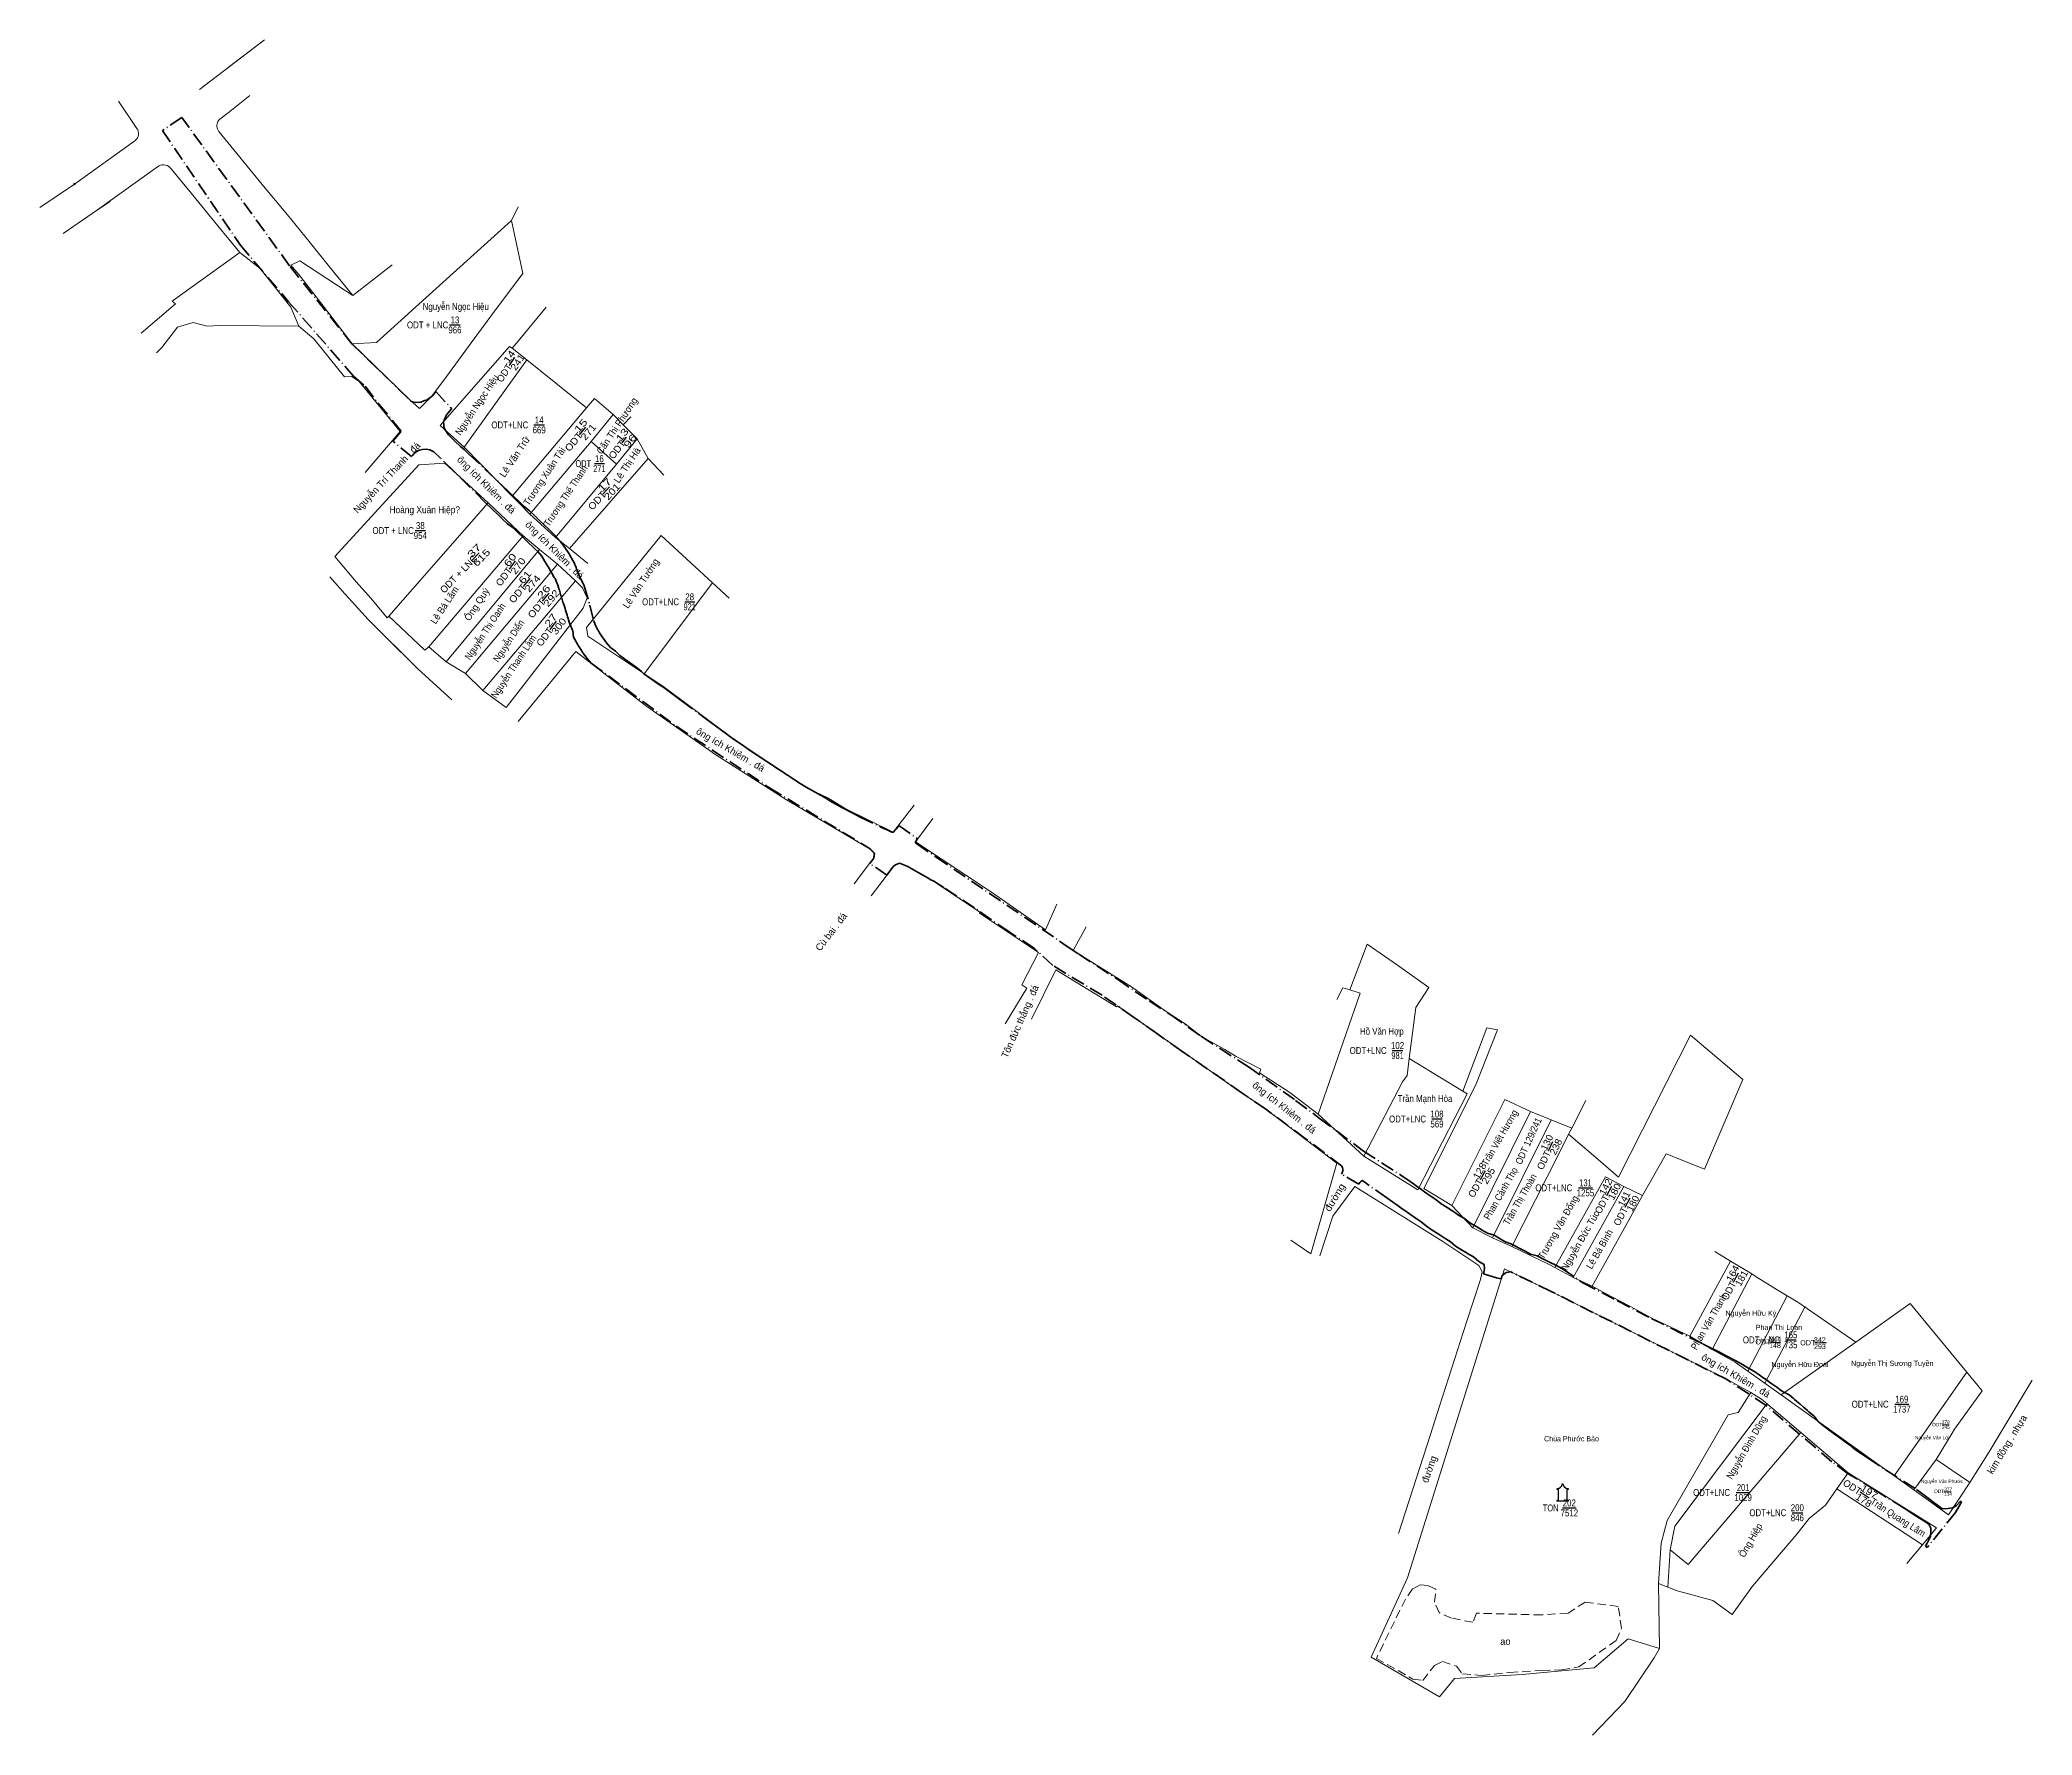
# Model space of a CAD drawing. Header units: metres. Extents: x 537362 to 537937, y 1837588 to 1838077.
import ezdxf
from ezdxf.enums import TextEntityAlignment as Align

# ---------------------------------------------------------------- set-up
doc = ezdxf.new("R2010")
doc.units = ezdxf.units.M
doc.header["$LTSCALE"] = 0.8
doc.header["$PDMODE"] = 32
doc.header["$PDSIZE"] = 0.4
doc.linetypes.add('DOT_DASHED', pattern=[7.7, 5, -1.2, 0.3, -1.2])
doc.linetypes.add('MEDIUM_DASHED', pattern=[4.5, 3, -1.5])
for name, color, linetype, lineweight in [('1', 7, 'Continuous', 13), ('10', 7, 'Continuous', 13), ('13', 7, 'Continuous', 25), ('14', 7, 'Continuous', 13), ('18', 7, 'Continuous', 25), ('23', 7, 'Continuous', 13), ('31', 7, 'Continuous', 13), ('33', 7, 'MEDIUM_DASHED', 13), ('50', 7, 'Continuous', 13), ('52', 7, 'DOT_DASHED', 35), ('54', 7, 'DOT_DASHED', 35)]:
    doc.layers.add(name, color=color, linetype=linetype, lineweight=lineweight)
for name, color, linetype in [('17', 7, 'Continuous'), ('28', 7, 'Continuous'), ('39', 7, 'Continuous')]:
    doc.layers.add(name, color=color, linetype=linetype)

msp = doc.modelspace()

# ---------------------------------------------------------------- linework, layer by layer
at = {"layer": '1'}
msp.add_line((537536.34, 1837894.24), (537556.1, 1837920.49), dxfattribs=at)
at = {"layer": '10'}
for p, q in [((537426.78, 1838077.18), (537416.3, 1838069.16)), ((537389.97, 1838051.6), (537384.64, 1838059.46)), ((537416.29, 1838056.16), (537422.58, 1838061.11)), ((537413.9, 1838054.31), (537416.29, 1838056.16)), ((537371.9, 1838035.57), (537389.35, 1838048.07)), ((537413.61, 1838050.72), (537426.97, 1838034.4)), ((537378.57, 1838028.08), (537395.92, 1838040.55)), ((537361.93, 1838028.82), (537371.9, 1838035.57)), ((537399.8, 1838039.97), (537405.67, 1838032.81)), ((537368.67, 1838021.3), (537378.57, 1838028.08)), ((537501.37, 1838009.76), (537498.1, 1838025.01)), ((537501.37, 1838009.76), (537498.1, 1838025.01)), ((537501.37, 1838009.76), (537494.08, 1838000)), ((537501.37, 1838009.76), (537500, 1838007.93)), ((537500, 1837990.22), (537508.12, 1838000)), ((537440.99, 1837990.91), (537436.68, 1837994.55)), ((537449.89, 1837979.95), (537440.99, 1837990.91)), ((537452.13, 1837989.48), (537468.67, 1837973.34)), ((537498.31, 1837988.17), (537497.53, 1837988.69)), ((537498.31, 1837988.17), (537500, 1837990.22)), ((537498.31, 1837988.17), (537500, 1837990.21)), ((537484.43, 1837959.6), (537502.52, 1837984.79)), ((537502.52, 1837984.79), (537498.31, 1837988.17)), ((537519.73, 1837971.01), (537502.52, 1837984.79)), ((537522.04, 1837973.72), (537519.73, 1837971.01)), ((537527.38, 1837969.02), (537522.04, 1837973.72)), ((537519.73, 1837971.01), (537498.23, 1837945.51)), ((537521.04, 1837961.29), (537527.38, 1837969.02)), ((537530.36, 1837966.05), (537527.38, 1837969.02)), ((537530.36, 1837966.05), (537532.54, 1837968.42)), ((537534.37, 1837961.99), (537530.36, 1837966.05)), ((537484.43, 1837959.6), (537498.23, 1837945.51)), ((537503.4, 1837940.25), (537521.04, 1837961.29)), ((537534.37, 1837961.99), (537528.35, 1837954.71)), ((537537.57, 1837956.32), (537534.37, 1837961.99)), ((537514.83, 1837930.39), (537537.57, 1837956.32)), ((537542.03, 1837951.54), (537537.57, 1837956.32)), ((537462.68, 1837910.87), (537491.37, 1837943.53)), ((537498.23, 1837945.51), (537500, 1837943.71)), ((537500, 1837943.71), (537503.4, 1837940.25)), ((537474.21, 1837902.05), (537501.42, 1837934.06)), ((537500, 1837935.4), (537501.42, 1837934.06)), ((537501.42, 1837934.06), (537506.16, 1837930.12)), ((537560.88, 1837916.08), (537541.3, 1837934.15)), ((537479.24, 1837897.68), (537506.16, 1837930.12)), ((537484.83, 1837894.35), (537511.32, 1837925.83)), ((537484.83, 1837894.35), (537511.32, 1837925.83)), ((537506.16, 1837930.12), (537511.32, 1837925.83)), ((537511.32, 1837925.83), (537516.58, 1837921.02)), ((537520.07, 1837926.02), (537514.83, 1837930.39)), ((537516.58, 1837921.02), (537489.85, 1837889.4)), ((537479.24, 1837897.68), (537474.21, 1837902.05)), ((537479.24, 1837897.68), (537484.83, 1837894.35)), ((537489.85, 1837889.4), (537484.83, 1837894.35)), ((537489.85, 1837889.4), (537484.83, 1837894.35)), ((537541.74, 1837890.62), (537546.97, 1837886.76)), ((537537.11, 1837884.83), (537530.78, 1837889.73)), ((537557.03, 1837870.82), (537537.11, 1837884.83)), ((537566.44, 1837872.58), (537561.44, 1837876.05)), ((537557.03, 1837870.82), (537577.44, 1837857.85)), ((537583.76, 1837861.16), (537566.44, 1837872.58)), ((537586.77, 1837852.34), (537577.44, 1837857.85)), ((537589.4, 1837858.47), (537583.76, 1837861.16)), ((537594.37, 1837855.34), (537589.4, 1837858.47)), ((537633.26, 1837825.45), (537620.74, 1837833.76)), ((537633.14, 1837825.13), (537633.26, 1837825.45)), ((537772.73, 1837773.8), (537779.58, 1837792.03)), ((537776.39, 1837775.38), (537782.72, 1837791.51)), ((537779.58, 1837792.03), (537782.72, 1837791.51)), ((537707.29, 1837783.73), (537714.43, 1837780.09)), ((537757.22, 1837783.16), (537772.73, 1837773.8)), ((537709.01, 1837773.22), (537703.03, 1837777.28)), ((537709.01, 1837773.22), (537715.81, 1837768.55)), ((537769.48, 1837740.74), (537784.84, 1837771.32)), ((537784.84, 1837771.32), (537792.23, 1837767.86)), ((537808.19, 1837771.08), (537804.13, 1837763.08)), ((537792.23, 1837767.86), (537775.59, 1837734.36)), ((537781.28, 1837731.45), (537798.18, 1837765.47)), ((537798.18, 1837765.47), (537792.23, 1837767.86)), ((537804.13, 1837763.08), (537798.18, 1837765.47)), ((537800.4, 1837755.72), (537786.84, 1837728.96)), ((537842.45, 1837751.3), (537836.95, 1837753.49)), ((537813.89, 1837749.07), (537799.3, 1837722.86)), ((537813.89, 1837749.07), (537819.19, 1837746.25)), ((537810.01, 1837717.45), (537824.6, 1837743.66)), ((537723.08, 1837730.8), (537728.86, 1837726.8)), ((537792.24, 1837726.34), (537786.84, 1837728.96)), ((537798.05, 1837723.53), (537792.24, 1837726.34)), ((537838.19, 1837703.02), (537849.95, 1837724.74)), ((537849.95, 1837724.74), (537845.46, 1837727.45)), ((537798.05, 1837723.53), (537799.3, 1837722.86)), ((537804.58, 1837720.01), (537799.3, 1837722.86)), ((537810.01, 1837717.45), (537804.58, 1837720.01)), ((537857.37, 1837720.17), (537856.09, 1837721.02)), ((537857.37, 1837720.17), (537863.39, 1837716.46)), ((537815.48, 1837714.55), (537810.01, 1837717.45)), ((537820.9, 1837711.74), (537815.48, 1837714.55)), ((537869.43, 1837712.91), (537863.39, 1837716.46)), ((537869.43, 1837712.91), (537886.17, 1837701.37)), ((537922.63, 1837687.27), (537901.86, 1837712.49)), ((537773.78, 1837707.08), (537771.16, 1837698.99)), ((537827.22, 1837708.23), (537820.9, 1837711.74)), ((537838.19, 1837703.02), (537827.22, 1837708.23)), ((537844.66, 1837699.17), (537838.19, 1837703.02)), ((537771.16, 1837698.99), (537768.55, 1837690.9)), ((537768.55, 1837690.9), (537765.94, 1837682.81)), ((537924.65, 1837669.72), (537937.04, 1837690.34)), ((537897.17, 1837662.78), (537864.6, 1837686.08)), ((537914.61, 1837676.23), (537922.63, 1837687.27)), ((537765.94, 1837682.81), (537763.33, 1837674.72)), ((537754.11, 1837646.12), (537763.33, 1837674.72)), ((537870.3, 1837675.26), (537883.92, 1837663.63)), ((537919.09, 1837660.85), (537924.65, 1837669.72)), ((537919.09, 1837660.85), (537912.94, 1837651.49)), ((537880.67, 1837658.95), (537905.38, 1837642.86)), ((537869.14, 1837645.95), (537872.68, 1837650.43)), ((537877.43, 1837654.3), (537872.68, 1837650.43)), ((537829.16, 1837631.72), (537829.94, 1837643.29)), ((537865.28, 1837641.42), (537869.14, 1837645.95)), ((537832.52, 1837641.43), (537831.84, 1837630.63)), ((537865.28, 1837641.42), (537856.3, 1837630.89)), ((537900.91, 1837637.47), (537905.38, 1837642.86)), ((537844.91, 1837626.79), (537837.88, 1837628.65)), ((537810.09, 1837587.91), (537819.42, 1837597.64))]:
    msp.add_line(p, q, dxfattribs=at)
for points in [[(537389.97, 1838051.6), (537390.21, 1838051.25), (537390.35, 1838050.82), (537390.45, 1838050.24), (537390.41, 1838049.72), (537390.32, 1838049.35), (537390.1, 1838048.86), (537389.93, 1838048.63), (537389.66, 1838048.32), (537389.35, 1838048.07)], [(537413.9, 1838054.31), (537413.58, 1838053.99), (537413.34, 1838053.63), (537413.18, 1838053.29), (537413.08, 1838052.95), (537413.02, 1838052.57), (537413.02, 1838052.19), (537413.09, 1838051.75), (537413.17, 1838051.47), (537413.37, 1838051.07), (537413.61, 1838050.72)], [(537395.92, 1838040.55), (537396.36, 1838040.81), (537396.77, 1838041), (537397.25, 1838041.1), (537397.7, 1838041.15), (537398.17, 1838041.06), (537398.76, 1838040.89), (537399.14, 1838040.66), (537399.49, 1838040.31), (537399.8, 1838039.97)], [(537426.97, 1838034.4), (537433.38, 1838026.72), (537439.67, 1838018.95), (537445.96, 1838011.18), (537452.25, 1838003.41)], [(537405.67, 1838032.81), (537413.28, 1838023.53), (537419.62, 1838015.8)], [(537434.37, 1838000), (537425.52, 1838011.16), (537419.62, 1838015.8)], [(537494.08, 1838000), (537486.41, 1837989.73), (537480.14, 1837981.2), (537475.13, 1837974.37), (537471.57, 1837970.74), (537468.67, 1837973.34)], [(537484.43, 1837959.6), (537477.47, 1837965.88), (537497.53, 1837988.69)], [(537484.43, 1837959.6), (537502.52, 1837984.79), (537498.31, 1837988.17)], [(537449.89, 1837979.95), (537451.95, 1837979.98), (537454.12, 1837978.61)], [(537455.85, 1837952.36), (537465.94, 1837964.14), (537454.12, 1837978.61)], [(537484.43, 1837959.6), (537498.23, 1837945.51), (537500, 1837943.71)], [(537521.04, 1837961.29), (537528.35, 1837954.71), (537510.74, 1837933.59)], [(537491.37, 1837943.53), (537478.82, 1837955.01), (537471.34, 1837954.54), (537447.07, 1837928.03), (537453.23, 1837920.74), (537457.49, 1837916.04), (537462.22, 1837910.38), (537462.68, 1837910.87)], [(537491.37, 1837943.53), (537500, 1837935.4), (537501.42, 1837934.06), (537506.16, 1837930.12), (537511.32, 1837925.83)], [(537503.4, 1837940.25), (537510.74, 1837933.59), (537514.83, 1837930.39)], [(537541.3, 1837934.15), (537519.76, 1837907.59), (537520.12, 1837905.1), (537541.74, 1837890.62)], [(537445.66, 1837922.19), (537449.98, 1837917.33), (537452.09, 1837914.95), (537456.73, 1837909.86), (537471, 1837895.61), (537480.82, 1837886.68)], [(537516.58, 1837921.02), (537518.56, 1837919.05), (537519.94, 1837916.19), (537518.8, 1837913.17), (537500, 1837888.93)], [(537474.21, 1837902.05), (537473.1, 1837901.03), (537462.68, 1837910.87)], [(537530.78, 1837889.73), (537516.69, 1837900.64), (537500, 1837880.48)], [(537500, 1837888.93), (537496.55, 1837884.48), (537489.85, 1837889.4)], [(537489.85, 1837889.4), (537496.55, 1837884.48), (537500, 1837888.93)], [(537561.44, 1837876.05), (537555.81, 1837880.21), (537546.97, 1837886.76)], [(537614.31, 1837856.3), (537608.29, 1837848.56), (537594.37, 1837855.34)], [(537586.77, 1837852.34), (537601.57, 1837843.65), (537602.74, 1837842.45), (537602.72, 1837842.32), (537602.58, 1837841.03), (537597.01, 1837833.63)], [(537655.52, 1837827.73), (537652.19, 1837820.36), (537636.61, 1837831.24)], [(537645.35, 1837804.46), (537650.21, 1837813.81), (537633.14, 1837825.13)], [(537757.22, 1837783.16), (537759.1, 1837797.9), (537762.93, 1837803.72), (537753.79, 1837810.14), (537745.12, 1837816.23), (537740.03, 1837803.04), (537743.07, 1837802.09)], [(537640.6, 1837793.19), (537646.86, 1837803.46), (537645.35, 1837804.46)], [(537672.77, 1837798.06), (537655.24, 1837808.75), (537648.14, 1837794.59)], [(537677.02, 1837803.83), (537686.73, 1837796.96), (537692.52, 1837793.2), (537697.3, 1837789.51)], [(537740.03, 1837803.04), (537743.07, 1837802.09), (537730.96, 1837767.11)], [(537736.37, 1837800.23), (537738.06, 1837803.57), (537740.03, 1837803.04)], [(537703.03, 1837777.28), (537673.01, 1837798.36), (537672.77, 1837798.06)], [(537707.29, 1837783.73), (537704, 1837785.76), (537697.3, 1837789.51)], [(537817.68, 1837748.97), (537838.39, 1837789.92), (537853.5, 1837777.18), (537842.45, 1837751.3), (537836.95, 1837753.49), (537831.38, 1837755.67), (537824.6, 1837743.66), (537819.19, 1837746.25), (537813.89, 1837749.07)], [(537744.13, 1837754.98), (537755.25, 1837776.46), (537756.65, 1837778.25), (537757.22, 1837783.16)], [(537722.79, 1837773.34), (537714.03, 1837779.07), (537714.43, 1837780.09)], [(537744.13, 1837754.98), (537730.96, 1837767.11), (537722.79, 1837773.34)], [(537744.13, 1837754.98), (537759.75, 1837745.33), (537773.96, 1837772.95), (537772.73, 1837773.8)], [(537769.48, 1837740.74), (537761.43, 1837745.67), (537776.39, 1837775.38)], [(537715.81, 1837768.55), (537736.36, 1837752.97), (537728.86, 1837726.8)], [(537804.13, 1837763.08), (537803.24, 1837761.32), (537800.4, 1837755.72)], [(537803.24, 1837761.32), (537813.12, 1837752.87), (537817.68, 1837748.97)], [(537836.95, 1837753.49), (537831.38, 1837755.67), (537824.6, 1837743.66)], [(537735.2, 1837737.72), (537741.51, 1837746.28), (537766.9, 1837730.36)], [(537804.58, 1837720.01), (537819.19, 1837746.25), (537824.6, 1837743.66)], [(537786.84, 1837728.96), (537781.28, 1837731.45), (537775.59, 1837734.36), (537769.48, 1837740.74)], [(537773.78, 1837707.08), (537777.75, 1837719.37), (537778.23, 1837721.64), (537777.33, 1837723.47), (537766.9, 1837730.36)], [(537844.66, 1837699.17), (537856.09, 1837721.02), (537849.95, 1837724.74)], [(537765.99, 1837598.95), (537746.28, 1837610.4), (537756.68, 1837633.32), (537784.68, 1837722.49), (537798.24, 1837715.94), (537848.81, 1837690.62), (537855.88, 1837686.84)], [(537864.6, 1837686.08), (537886.17, 1837701.37), (537901.86, 1837712.49)], [(537844.66, 1837699.17), (537851.33, 1837695.54), (537864.6, 1837686.08)], [(537855.88, 1837686.84), (537852.15, 1837680.99), (537849.25, 1837680.4), (537831.64, 1837649.85), (537829.94, 1837643.29)], [(537860.53, 1837683.58), (537833.93, 1837648.21), (537832.52, 1837641.43), (537837.77, 1837637.2), (537870.3, 1837675.26)], [(537855.88, 1837686.84), (537858.95, 1837684.91), (537862.49, 1837681.93), (537870.3, 1837675.26)], [(537919.09, 1837660.85), (537918.65, 1837661.11), (537909.3, 1837667.45), (537913.91, 1837675.08), (537914.61, 1837676.23)], [(537883.92, 1837663.63), (537880.67, 1837658.95), (537877.43, 1837654.3)], [(537905.38, 1837642.86), (537909.39, 1837647.7), (537883.92, 1837663.63)], [(537897.17, 1837662.78), (537902.86, 1837658.71), (537912.94, 1837651.49)], [(537829.43, 1837612.95), (537829.16, 1837631.72), (537834.53, 1837629.53), (537837.88, 1837628.65)], [(537844.91, 1837626.79), (537850.44, 1837622.73), (537856.3, 1837630.89)], [(537765.99, 1837598.95), (537770.28, 1837604.25), (537789.86, 1837605.4), (537810.57, 1837607.29), (537820.46, 1837615.67), (537829.43, 1837612.95)], [(537819.42, 1837597.64), (537827.93, 1837610.2), (537829.43, 1837612.95)]]:
    msp.add_lwpolyline(points, dxfattribs=at)
at = {"layer": '13'}
for p, q in [((537480.22, 1837994.9), (537483.29, 1837994.9)), ((537497.48, 1837983.23), (537499.09, 1837985.62)), ((537504.57, 1837966.05), (537507.57, 1837966.05)), ((537517.72, 1837963.18), (537519.58, 1837965.38)), ((537530.05, 1837960.85), (537531.31, 1837962.47)), ((537522.01, 1837954.87), (537524.89, 1837954.87)), ((537524.46, 1837946.04), (537526.41, 1837948.16)), ((537470.26, 1837935.55), (537473.26, 1837935.55)), ((537486.64, 1837926.95), (537488.75, 1837929.14)), ((537497.48, 1837924.39), (537499.28, 1837926.82)), ((537501.57, 1837919.4), (537503.51, 1837921.7)), ((537507.02, 1837915.14), (537508.95, 1837917.48)), ((537548.09, 1837915), (537550.97, 1837915)), ((537509.24, 1837906.99), (537511.05, 1837909.42)), ((537752.34, 1837785.51), (537755.41, 1837785.51)), ((537763.72, 1837765.74), (537766.76, 1837765.74)), ((537797.4, 1837756.54), (537798.72, 1837759.27)), ((537777.77, 1837748.24), (537779.28, 1837750.89)), ((537806.07, 1837745.88), (537810.12, 1837745.88)), ((537814.23, 1837743.65), (537815.66, 1837746.32)), ((537819.6, 1837740.26), (537821, 1837742.94)), ((537850.86, 1837718.66), (537852.32, 1837721.31)), ((537865.85, 1837701.99), (537868.9, 1837701.99)), ((537897.39, 1837683.42), (537901.46, 1837683.42)), ((537851.62, 1837657.95), (537855.63, 1837657.95)), ((537887.37, 1837658.1), (537889.96, 1837656.44)), ((537801.42, 1837653.49), (537805.46, 1837653.49)), ((537867.74, 1837652.1), (537870.81, 1837652.1))]:
    msp.add_line(p, q, dxfattribs=at)
at = {"layer": '14'}
for p, q in [((537866.35, 1837714.71), (537854.94, 1837692.96)), ((537871.48, 1837711.6), (537859.83, 1837689.48)), ((537861.54, 1837701.21), (537864.38, 1837701.21)), ((537874.29, 1837701.13), (537877.66, 1837701.13)), ((537918.18, 1837692.67), (537897.17, 1837662.78)), ((537911.11, 1837677.48), (537913.13, 1837677.48)), ((537902.86, 1837658.71), (537909.3, 1837667.45)), ((537911.53, 1837658.15), (537913.67, 1837658.15))]:
    msp.add_line(p, q, dxfattribs=at)
at = {"layer": '18'}
msp.add_line((537801.39, 1837660.45), (537801.61, 1837660.45), dxfattribs=at)
for points in [[(537800.29, 1837655.71), (537800.29, 1837658.82), (537799.91, 1837658.82), (537799.91, 1837659.09)], [(537803.1, 1837659.09), (537803.1, 1837658.82), (537802.71, 1837658.82), (537802.71, 1837655.71), (537803.1, 1837655.71), (537803.1, 1837655.44), (537799.91, 1837655.44), (537799.91, 1837655.71), (537800.29, 1837655.71)]]:
    msp.add_lwpolyline(points, dxfattribs=at)
for centre, start, end in [((537799.9686, 1837660.5197), 267.46593, 357.04806), ((537803.0331, 1837660.5197), 182.95194, 272.52848)]:
    msp.add_arc(centre, 1.4274, start, end, dxfattribs=at)
at = {"layer": '23'}
for p, q in [((537426.78, 1838077.18), (537408.06, 1838062.85)), ((537389.97, 1838051.6), (537384.64, 1838059.46)), ((537416.29, 1838056.16), (537422.58, 1838061.11)), ((537413.9, 1838054.31), (537416.29, 1838056.16)), ((537371.9, 1838035.57), (537389.35, 1838048.07)), ((537413.61, 1838050.72), (537426.97, 1838034.4)), ((537378.57, 1838028.08), (537395.92, 1838040.55)), ((537399.8, 1838039.97), (537405.67, 1838032.81)), ((537382.19, 1838030.56), (537378.57, 1838028.08)), ((537501.37, 1838009.76), (537494.08, 1838000)), ((537501.37, 1838009.76), (537500, 1838007.93)), ((537500, 1837990.22), (537508.12, 1838000)), ((537440.99, 1837990.91), (537436.68, 1837994.55)), ((537449.89, 1837979.95), (537440.99, 1837990.91)), ((537452.13, 1837989.48), (537468.67, 1837973.34)), ((537498.31, 1837988.17), (537497.53, 1837988.69)), ((537498.31, 1837988.17), (537500, 1837990.22)), ((537498.31, 1837988.17), (537500, 1837990.21)), ((537534.37, 1837961.99), (537530.36, 1837966.05)), ((537537.57, 1837956.32), (537534.37, 1837961.99)), ((537498.23, 1837945.51), (537500, 1837943.71)), ((537500, 1837943.71), (537503.4, 1837940.25)), ((537500, 1837935.4), (537501.42, 1837934.06)), ((537501.42, 1837934.06), (537506.16, 1837930.12)), ((537506.16, 1837930.12), (537511.32, 1837925.83)), ((537511.32, 1837925.83), (537516.58, 1837921.02)), ((537520.07, 1837926.02), (537514.83, 1837930.39)), ((537479.24, 1837897.68), (537474.21, 1837902.05)), ((537479.24, 1837897.68), (537484.83, 1837894.35)), ((537471, 1837895.61), (537480.82, 1837886.68)), ((537489.85, 1837889.4), (537484.83, 1837894.35)), ((537489.85, 1837889.4), (537484.83, 1837894.35)), ((537541.74, 1837890.62), (537546.97, 1837886.76)), ((537537.11, 1837884.83), (537530.78, 1837889.73)), ((537557.03, 1837870.82), (537537.11, 1837884.83)), ((537566.44, 1837872.58), (537561.44, 1837876.05)), ((537557.03, 1837870.82), (537577.44, 1837857.85)), ((537583.76, 1837861.16), (537566.44, 1837872.58)), ((537586.77, 1837852.34), (537577.44, 1837857.85)), ((537589.4, 1837858.47), (537583.76, 1837861.16)), ((537594.37, 1837855.34), (537589.4, 1837858.47)), ((537633.26, 1837825.45), (537620.74, 1837833.76)), ((537772.73, 1837773.8), (537779.58, 1837792.03)), ((537776.39, 1837775.38), (537782.72, 1837791.51)), ((537779.58, 1837792.03), (537782.72, 1837791.51)), ((537709.01, 1837773.22), (537703.03, 1837777.28)), ((537709.01, 1837773.22), (537715.81, 1837768.55)), ((537792.24, 1837726.34), (537786.84, 1837728.96)), ((537798.05, 1837723.53), (537792.24, 1837726.34)), ((537798.05, 1837723.53), (537799.3, 1837722.86)), ((537804.58, 1837720.01), (537799.3, 1837722.86)), ((537810.01, 1837717.45), (537804.58, 1837720.01)), ((537815.48, 1837714.55), (537810.01, 1837717.45)), ((537820.9, 1837711.74), (537815.48, 1837714.55)), ((537773.78, 1837707.08), (537771.16, 1837698.99)), ((537827.22, 1837708.23), (537820.9, 1837711.74)), ((537838.19, 1837703.02), (537827.22, 1837708.23)), ((537844.66, 1837699.17), (537838.19, 1837703.02)), ((537771.16, 1837698.99), (537768.55, 1837690.9)), ((537768.55, 1837690.9), (537765.94, 1837682.81)), ((537924.65, 1837669.72), (537937.04, 1837690.34)), ((537765.94, 1837682.81), (537763.33, 1837674.72)), ((537754.11, 1837646.12), (537763.33, 1837674.72)), ((537870.3, 1837675.26), (537883.92, 1837663.63)), ((537919.09, 1837660.85), (537924.65, 1837669.72)), ((537900.91, 1837637.47), (537905.38, 1837642.86)), ((537810.09, 1837587.91), (537819.42, 1837597.64))]:
    msp.add_line(p, q, dxfattribs=at)
for points in [[(537389.97, 1838051.6), (537390.21, 1838051.25), (537390.35, 1838050.82), (537390.45, 1838050.24), (537390.41, 1838049.72), (537390.32, 1838049.35), (537390.1, 1838048.86), (537389.93, 1838048.63), (537389.66, 1838048.32), (537389.35, 1838048.07)], [(537413.9, 1838054.31), (537413.58, 1838053.99), (537413.34, 1838053.63), (537413.18, 1838053.29), (537413.08, 1838052.95), (537413.02, 1838052.57), (537413.02, 1838052.19), (537413.09, 1838051.75), (537413.17, 1838051.47), (537413.37, 1838051.07), (537413.61, 1838050.72)], [(537395.92, 1838040.55), (537396.36, 1838040.81), (537396.77, 1838041), (537397.25, 1838041.1), (537397.7, 1838041.15), (537398.17, 1838041.06), (537398.76, 1838040.89), (537399.14, 1838040.66), (537399.49, 1838040.31), (537399.8, 1838039.97)], [(537426.97, 1838034.4), (537433.38, 1838026.72), (537439.67, 1838018.95), (537445.96, 1838011.18), (537452.25, 1838003.41)], [(537405.67, 1838032.81), (537413.28, 1838023.53), (537419.62, 1838015.8)], [(537494.08, 1838000), (537486.41, 1837989.73), (537480.14, 1837981.2), (537475.13, 1837974.37), (537471.57, 1837970.74), (537468.67, 1837973.34)], [(537484.43, 1837959.6), (537477.47, 1837965.88), (537497.53, 1837988.69)], [(537449.89, 1837979.95), (537451.95, 1837979.98), (537454.12, 1837978.61)], [(537456.98, 1837953.68), (537465.94, 1837964.14), (537454.12, 1837978.61)], [(537484.43, 1837959.6), (537498.23, 1837945.51), (537500, 1837943.71)], [(537491.37, 1837943.53), (537478.82, 1837955.01), (537471.34, 1837954.54), (537447.07, 1837928.03), (537453.23, 1837920.74), (537457.49, 1837916.04), (537462.22, 1837910.38), (537462.68, 1837910.87)], [(537491.37, 1837943.53), (537500, 1837935.4), (537501.42, 1837934.06), (537506.16, 1837930.12), (537511.32, 1837925.83)], [(537503.4, 1837940.25), (537510.74, 1837933.59), (537514.83, 1837930.39)], [(537541.3, 1837934.15), (537519.76, 1837907.59), (537520.12, 1837905.1), (537541.74, 1837890.62)], [(537445.66, 1837922.19), (537449.98, 1837917.33), (537452.09, 1837914.95), (537456.73, 1837909.86)], [(537456.73, 1837909.86), (537461.68, 1837904.92), (537471, 1837895.61)], [(537474.21, 1837902.05), (537473.1, 1837901.03), (537462.68, 1837910.87)], [(537530.78, 1837889.73), (537516.69, 1837900.64), (537500, 1837880.48)], [(537489.85, 1837889.4), (537496.55, 1837884.48), (537500, 1837888.93)], [(537489.85, 1837889.4), (537496.55, 1837884.48), (537500, 1837888.93)], [(537561.44, 1837876.05), (537555.81, 1837880.21), (537546.97, 1837886.76)], [(537636.61, 1837831.24), (537614.71, 1837845.7), (537619.69, 1837852.42)], [(537620.74, 1837833.76), (537612.25, 1837838.59), (537610.06, 1837839.5), (537608.44, 1837838.71), (537601.95, 1837830.16)], [(537645.35, 1837804.46), (537650.21, 1837813.81), (537633.14, 1837825.13)], [(537663.94, 1837821.18), (537660.25, 1837814.34), (537677.02, 1837803.83)], [(537640.6, 1837793.19), (537646.86, 1837803.46), (537645.35, 1837804.46)], [(537672.77, 1837798.06), (537655.24, 1837808.75), (537648.14, 1837794.59)], [(537677.02, 1837803.83), (537686.73, 1837796.96), (537692.52, 1837793.2), (537697.3, 1837789.51)], [(537703.03, 1837777.28), (537673.01, 1837798.36), (537672.77, 1837798.06)], [(537722.79, 1837773.34), (537714.03, 1837779.07), (537714.43, 1837780.09)], [(537744.13, 1837754.98), (537730.96, 1837767.11), (537722.79, 1837773.34)], [(537744.13, 1837754.98), (537759.75, 1837745.33), (537773.96, 1837772.95), (537772.73, 1837773.8)], [(537769.48, 1837740.74), (537761.43, 1837745.67), (537776.39, 1837775.38)], [(537715.81, 1837768.55), (537736.36, 1837752.97), (537728.86, 1837726.8)], [(537735.2, 1837737.72), (537741.51, 1837746.28), (537766.9, 1837730.36)], [(537786.84, 1837728.96), (537781.28, 1837731.45), (537775.59, 1837734.36), (537769.48, 1837740.74)], [(537773.78, 1837707.08), (537777.75, 1837719.37), (537778.23, 1837721.64), (537777.33, 1837723.47), (537766.9, 1837730.36)], [(537765.99, 1837598.95), (537746.28, 1837610.4), (537756.68, 1837633.32), (537784.68, 1837722.49), (537798.24, 1837715.94), (537848.81, 1837690.62), (537855.88, 1837686.84)], [(537844.66, 1837699.17), (537851.33, 1837695.54), (537864.6, 1837686.08)], [(537855.88, 1837686.84), (537858.95, 1837684.91), (537862.49, 1837681.93), (537870.3, 1837675.26)], [(537905.38, 1837642.86), (537909.39, 1837647.7), (537883.92, 1837663.63)]]:
    msp.add_lwpolyline(points, dxfattribs=at)
msp.add_point((537371.9, 1838035.57), dxfattribs=at)
at = {"layer": '31'}
for p, q in [((537500, 1838028.98), (537498.1, 1838025.01)), ((537500, 1838028.97), (537498.1, 1838025.01)), ((537470.41, 1838000), (537498.1, 1838025.01)), ((537400.13, 1838001.79), (537419.62, 1838015.8)), ((537400.13, 1838001.79), (537419.62, 1838015.8)), ((537452.25, 1838003.41), (537463.65, 1838012.23)), ((537391.22, 1837992.49), (537401.1, 1838000.98)), ((537391.22, 1837992.49), (537401.1, 1838000.98)), ((537400.13, 1838001.79), (537401.1, 1838000.98)), ((537400.13, 1838001.79), (537401.1, 1838000.98)), ((537434.37, 1838000), (537436.68, 1837994.55)), ((537452.13, 1837989.48), (537443.99, 1838000)), ((537452.13, 1837989.48), (537443.99, 1838000)), ((537436.68, 1837994.55), (537413.88, 1837994.7)), ((537452.13, 1837989.48), (537459.11, 1837989.79))]:
    msp.add_line(p, q, dxfattribs=at)
for points in [[(537459.11, 1837989.79), (537470.41, 1838000), (537498.1, 1838025.01)], [(537452.25, 1838003.41), (537437.02, 1838013.41), (537434.38, 1838012.16), (537436.68, 1838009.44), (537443.99, 1838000)], [(537452.13, 1837989.48), (537459.11, 1837989.79), (537470.41, 1838000)], [(537395.57, 1837986.88), (537397.19, 1837988.39), (537401.69, 1837994.27), (537406.22, 1837995.58), (537410.21, 1837994.56), (537413.88, 1837994.7)]]:
    msp.add_lwpolyline(points, dxfattribs=at)
at = {"layer": '33'}
msp.add_lwpolyline([(537758.3, 1837604.11), (537761.11, 1837603.66), (537764.47, 1837608.01), (537766.79, 1837609.15), (537770.87, 1837607.8), (537772.61, 1837605.57), (537778.19, 1837605.11), (537786.28, 1837605.98), (537795.53, 1837606.59), (537801.21, 1837606.74), (537806.2, 1837607.58), (537816.95, 1837615.24), (537818.52, 1837618.69), (537817.54, 1837625.06), (537808.03, 1837626.33), (537803.08, 1837623.15), (537795.47, 1837622.61), (537776.65, 1837623.12), (537775.58, 1837620.49), (537769.43, 1837621.68), (537765.85, 1837623.27), (537764.51, 1837626.28), (537764.93, 1837630.03), (537762.68, 1837631.07), (537760.35, 1837631.3), (537758.17, 1837630.12), (537756.14, 1837627.17), (537747.73, 1837610.05)], close=True, dxfattribs=at)
at = {"layer": '50'}
msp.add_line((537735.2, 1837737.72), (537731.38, 1837726.29), dxfattribs=at)
at = {"layer": '52'}
for p, q in [((537452.12, 1837989.36), (537469.14, 1837972.81)), ((537455.84, 1837977.26), (537459.83, 1837972.08)), ((537519.05, 1837919.61), (537520.72, 1837914.01)), ((537521.11, 1837897.31), (537545.64, 1837879.08)), ((537545.64, 1837879.08), (537572.56, 1837861.31)), ((537572.56, 1837861.31), (537601.58, 1837843.72))]:
    msp.add_line(p, q, dxfattribs=at)
for points in [[(537506.82, 1837928.16), (537505.64, 1837929.48), (537504.7, 1837930.43), (537504.34, 1837930.78), (537502.9, 1837932.16), (537501.45, 1837933.54), (537500, 1837934.92), (537498.57, 1837936.3), (537496.95, 1837937.5), (537495.5, 1837938.89), (537494.05, 1837940.27), (537492.61, 1837941.66), (537490.48, 1837943.69), (537481.3, 1837952.82), (537477.53, 1837956.51), (537475.63, 1837958.32), (537474.51, 1837958.85), (537473.45, 1837959.04), (537472.38, 1837959), (537471.44, 1837958.74), (537470.55, 1837958.27), (537469.87, 1837957.68), (537469.56, 1837957.33), (537469.23, 1837956.94), (537463.84, 1837961.35), (537466.02, 1837963.92), (537466.13, 1837964.34), (537459.83, 1837972.08)], [(537470.51, 1837972.48), (537471.88, 1837972.66), (537472.82, 1837972.99), (537473.76, 1837973.32), (537475.29, 1837974.45), (537476.19, 1837975.66), (537480.56, 1837971.01), (537480.83, 1837970.74), (537479.32, 1837968.94), (537478.49, 1837966.96), (537478.65, 1837965.13), (537479.8, 1837963.29), (537481.63, 1837961.5), (537483.39, 1837959.83), (537484.52, 1837958.81), (537485.89, 1837957.53), (537495.28, 1837948.7), (537497.4, 1837946.67), (537498.85, 1837945.29), (537500.29, 1837943.91), (537501.73, 1837942.53), (537503.3, 1837941.27), (537504.75, 1837939.88), (537506.19, 1837938.5), (537507.64, 1837937.12), (537509.08, 1837935.74), (537509.45, 1837935.39), (537510.63, 1837934.2), (537512.11, 1837932.52), (537513.43, 1837930.71), (537514.68, 1837928.86), (537514.8, 1837928.67), (537514.94, 1837928.43), (537515.8, 1837926.93), (537516.03, 1837926.48), (537516.79, 1837924.9), (537516.89, 1837924.39), (537517.52, 1837922.81), (537519.05, 1837919.61)], [(537521.11, 1837897.31), (537519.94, 1837898.67), (537518.71, 1837900.3), (537518.59, 1837900.47), (537517.59, 1837901.97), (537517.36, 1837902.36), (537517.1, 1837902.79), (537516.26, 1837904.32), (537516.01, 1837904.8), (537515.74, 1837906.58), (537515.56, 1837907.02), (537514.94, 1837908.62), (537514.77, 1837909.09), (537514.41, 1837910.2), (537514.27, 1837910.68), (537514.14, 1837911.11), (537513.69, 1837912.59), (537513.56, 1837913.02), (537513.11, 1837914.5), (537512.94, 1837914.92), (537512.49, 1837916.41), (537512.36, 1837916.84), (537511.91, 1837918.32), (537511.78, 1837918.75), (537511.75, 1837918.85), (537511.34, 1837920.08), (537511.21, 1837920.45), (537510.71, 1837921.69), (537510.37, 1837921.97), (537509.75, 1837923.24), (537509.57, 1837923.59), (537508.89, 1837924.78), (537508.78, 1837924.97), (537508.69, 1837925.12), (537507.69, 1837926.6), (537506.82, 1837928.16)], [(537520.72, 1837914.01), (537521.79, 1837909.62), (537521.94, 1837909.25), (537522.47, 1837907.98)], [(537522.47, 1837907.98), (537522.64, 1837907.63), (537523.31, 1837906.42), (537523.51, 1837906.08), (537523.7, 1837905.78), (537524.47, 1837904.59), (537524.56, 1837904.46), (537525.54, 1837903.17), (537526.69, 1837901.84), (537528.07, 1837900.72), (537529.4, 1837899.54), (537530.69, 1837898.53), (537530.8, 1837898.45), (537532.41, 1837897.27), (537534.03, 1837896.09), (537535.64, 1837894.91), (537536.32, 1837894.17), (537538.87, 1837892.38), (537540.76, 1837891.07), (537542.07, 1837890.22), (537543.98, 1837888.82), (537547.1, 1837886.51), (537554.08, 1837881.31), (537556.99, 1837879.21), (537558.39, 1837878.15), (537559.84, 1837877.07), (537560.24, 1837876.81), (537561.79, 1837875.67), (537563.34, 1837874.58), (537564.98, 1837873.48), (537566.81, 1837872.18), (537567.51, 1837871.74), (537568.24, 1837871.23), (537570.06, 1837870.02), (537571.56, 1837869.05), (537573.11, 1837868.03), (537574.81, 1837866.89), (537576.53, 1837865.82), (537577.3, 1837865.27), (537578.19, 1837864.67), (537579.76, 1837863.58), (537581.45, 1837862.55), (537583.15, 1837861.53), (537584.86, 1837860.54), (537586.57, 1837859.55), (537588.29, 1837858.57), (537589.55, 1837857.86), (537590.01, 1837857.6), (537591.74, 1837856.64), (537593.46, 1837855.65), (537595.2, 1837854.72), (537595.24, 1837854.7), (537596.97, 1837853.78), (537598.73, 1837852.84), (537604.54, 1837850.09), (537605.75, 1837849.51), (537606.37, 1837849.26), (537607.86, 1837848.56), (537608.37, 1837848.48), (537609.24, 1837849.5), (537609.9, 1837850.47), (537615.29, 1837846.61), (537614.66, 1837845.72), (537614.71, 1837845.45), (537615.09, 1837845.12), (537620.66, 1837841.3)], [(537691.57, 1837785.33), (537684.64, 1837790.2), (537677.67, 1837795.16), (537668.54, 1837801.43), (537658.13, 1837807.73), (537654.39, 1837810.06), (537648.95, 1837815.03), (537641.71, 1837819.71), (537631.75, 1837826.66), (537622.94, 1837832.44), (537621.6, 1837833.31), (537619.97, 1837834.37), (537618.95, 1837834.9), (537618.26, 1837835.32), (537617.19, 1837835.87), (537614.17, 1837837.67), (537612.47, 1837838.62), (537610.11, 1837839.55), (537609.13, 1837839.17), (537608.36, 1837838.75), (537606.4, 1837836.11), (537601.52, 1837839.49), (537602.67, 1837841.03), (537602.82, 1837842.43), (537602.09, 1837843.24), (537601.58, 1837843.72)], [(537620.66, 1837841.3), (537658.22, 1837815.75), (537661.88, 1837813.29), (537673.02, 1837806.05), (537682.16, 1837799.79), (537688.4, 1837795.83), (537697.3, 1837789.51), (537710.83, 1837780.79), (537724.43, 1837771.1), (537731.26, 1837765.99), (537744.04, 1837756.47), (537755.14, 1837749.28), (537756.78, 1837748.13), (537758.42, 1837746.98), (537759.64, 1837746.11), (537760.05, 1837745.83), (537761.67, 1837744.7), (537763.29, 1837743.58)], [(537782.42, 1837719.93), (537778.63, 1837721.08), (537778.95, 1837722.51), (537778.9, 1837723.7), (537777.35, 1837724.6), (537775.77, 1837725.94), (537774.05, 1837726.96), (537773.91, 1837727.05), (537772.31, 1837728.01), (537770.56, 1837729.07), (537769, 1837730.4), (537767.3, 1837731.47), (537766.19, 1837732.18), (537765.59, 1837732.57), (537763.89, 1837733.67), (537762.19, 1837734.79), (537760.63, 1837736.1), (537758.96, 1837737.23), (537757.29, 1837738.37), (537755.63, 1837739.53), (537755.21, 1837739.82), (537753.99, 1837740.69), (537752.35, 1837741.84), (537750.72, 1837742.99), (537743.71, 1837747.94), (537743.52, 1837747.86), (537743.27, 1837747.7), (537742.99, 1837747.45), (537742.81, 1837747.16), (537742.68, 1837746.9), (537737.68, 1837749.85), (537737.9, 1837750.24), (537738.04, 1837750.76), (537738.04, 1837751.23), (537737.95, 1837751.78), (537737.71, 1837752.23), (537727.23, 1837760.1), (537715.81, 1837768.55), (537709.01, 1837773.22), (537691.57, 1837785.33)], [(537763.29, 1837743.58), (537764.93, 1837742.47), (537766.49, 1837741.24), (537768.13, 1837740.16), (537769.79, 1837739.09), (537770.37, 1837738.71), (537771.45, 1837738.02), (537773.13, 1837736.97), (537774.74, 1837735.81), (537776.42, 1837734.78), (537777.97, 1837733.85), (537778.11, 1837733.76), (537779.79, 1837732.77), (537781.73, 1837732.18), (537783.46, 1837731.18), (537785.15, 1837730.22), (537785.16, 1837730.22), (537787.04, 1837729.53), (537787.92, 1837729.05), (537788.78, 1837728.57), (537790.51, 1837727.64), (537792.23, 1837726.72), (537794.2, 1837726.23), (537795.97, 1837725.32), (537797.72, 1837724.43), (537797.89, 1837724.34), (537799.51, 1837723.53), (537801.31, 1837722.63), (537807.37, 1837718.46), (537817.38, 1837713.27), (537827.13, 1837708.16), (537842.04, 1837700.78), (537843.83, 1837699.89), (537845.62, 1837698.99), (537846.96, 1837698.32), (537847.42, 1837698.09), (537849.26, 1837697.13), (537851.07, 1837696.14), (537852.92, 1837695.2), (537854.71, 1837694.13), (537856.46, 1837693.03), (537857.81, 1837692.15), (537858.2, 1837691.89), (537858.61, 1837691.62), (537859.92, 1837690.74), (537859.93, 1837690.74), (537861.61, 1837689.54), (537863.32, 1837688.36), (537864.31, 1837687.59), (537864.94, 1837687.1), (537866.85, 1837686.15), (537868.03, 1837685.17), (537868.15, 1837685.06), (537868.45, 1837684.81), (537869.55, 1837683.86), (537869.97, 1837683.51), (537871.06, 1837682.55), (537871.48, 1837682.19), (537872.2, 1837681.58), (537872.57, 1837681.26), (537874.08, 1837680), (537875.29, 1837678.39), (537876.8, 1837677.2), (537878.34, 1837676.01), (537878.37, 1837675.99), (537879.9, 1837674.84), (537881.5, 1837673.68), (537883.06, 1837672.52), (537884.67, 1837671.36), (537885.11, 1837671.06), (537886.37, 1837670.1), (537888.08, 1837668.95), (537889.66, 1837667.81), (537894.69, 1837664.52), (537903.65, 1837658.84), (537904.34, 1837658.29), (537905.13, 1837657.7), (537906.24, 1837656.92), (537907.43, 1837655.99), (537908.76, 1837655), (537910.07, 1837654.01), (537910.92, 1837653.36), (537911.63, 1837653.23), (537912.81, 1837653.29), (537914.02, 1837653.53), (537915.08, 1837654.12), (537916.31, 1837655.48), (537916.65, 1837655.25), (537915.93, 1837654), (537914.96, 1837652.21), (537906.72, 1837642.05), (537906.24, 1837642.46), (537906.71, 1837643.31), (537907.11, 1837644.05), (537907.65, 1837645.31), (537907.81, 1837646.54), (537907.77, 1837647.69), (537907.25, 1837648.76), (537905.75, 1837649.79), (537904.56, 1837650.5), (537902.94, 1837651.5)], [(537848.81, 1837690.62), (537798.24, 1837715.94), (537786.59, 1837721.6), (537785.16, 1837721.41), (537784.01, 1837720.53), (537783.77, 1837719.58), (537782.42, 1837719.93)], [(537902.94, 1837651.5), (537900.09, 1837653.39), (537891.73, 1837658.57), (537886.62, 1837661.76), (537883.97, 1837663.35), (537879.23, 1837666.79), (537860.38, 1837682.97), (537848.81, 1837690.62)]]:
    msp.add_lwpolyline(points, dxfattribs=at)
at = {"layer": '54'}
for p, q in [((537402.88, 1838054.81), (537397.31, 1838051.02)), ((537470.51, 1837972.48), (537469.14, 1837972.81))]:
    msp.add_line(p, q, dxfattribs=at)
for points in [[(537452.12, 1837989.36), (537434.01, 1838011.99), (537402.88, 1838054.81)], [(537397.31, 1838051.02), (537419.75, 1838018.01), (537433.73, 1838001.61), (537452.45, 1837980.14), (537455.84, 1837977.26)]]:
    msp.add_lwpolyline(points, dxfattribs=at)

# ---------------------------------------------------------------- texts
at = {"layer": '13'}
for s, width, p in [('Nguyễn Ngọc Hiệu', 0.85, (537491.53, 1837999.22)), ('ODT + LNC', 0.85, (537479.84, 1837993.9)), ('ODT+LNC  ', 0.85, (537504.2, 1837965.04)), ('ODT ', 0.8, (537521.65, 1837953.87)), ('ODT + LNC', 0.85, (537469.88, 1837934.55)), ('ODT+LNC  ', 0.85, (537547.71, 1837913.99)), ('Hồ Văn Hợp', 0.85, (537755.62, 1837790.04)), ('ODT+LNC  ', 0.85, (537751.97, 1837784.5)), ('Trần Mạnh Hòa', 0.85, (537769.69, 1837770.63)), ('ODT+LNC  ', 0.85, (537763.34, 1837764.73)), ('ODT+LNC  ', 0.85, (537805.56, 1837744.87)), ('ODT+LNC  ', 0.85, (537865.47, 1837700.99)), ('ODT+LNC  ', 0.85, (537896.88, 1837682.42)), ('ODT+LNC  ', 0.85, (537851.11, 1837656.94)), ('TON ', 0.8, (537800.91, 1837652.49)), ('ODT+LNC  ', 0.85, (537867.35, 1837651.1))]:
    msp.add_text(s, height=2, dxfattribs=dict(at, width=width)).set_placement(p, align=Align.RIGHT)
for s, width, p in [('966', 0.85, (537481.755, 1837992.46)), ('13', 0.85, (537481.765, 1837995.34)), ('669', 0.85, (537506.065, 1837963.6)), ('14', 0.85, (537506.075, 1837966.48)), ('271', 0.8, (537523.45, 1837952.43)), ('16', 0.85, (537523.455, 1837955.31)), ('38', 0.85, (537471.765, 1837935.99)), ('954', 0.85, (537471.755, 1837933.11)), ('921', 0.8, (537549.51, 1837912.55)), ('28', 0.85, (537549.515, 1837915.43)), ('102', 0.85, (537753.855, 1837785.94)), ('981', 0.8, (537753.86, 1837783.06)), ('569', 0.85, (537765.235, 1837763.29)), ('108', 0.85, (537765.235, 1837766.17)), ('131', 0.8, (537808.1, 1837746.31)), ('1255', 0.85, (537808.095, 1837743.43)), ('735', 0.85, (537867.385, 1837699.55)), ('165', 0.85, (537867.385, 1837702.43)), ('169', 0.85, (537899.415, 1837683.86)), ('1737', 0.85, (537899.425, 1837680.98)), ('202', 0.85, (537803.435, 1837653.93)), ('1029', 0.85, (537853.615, 1837655.5)), ('201', 0.8, (537853.61, 1837658.38)), ('7512', 0.85, (537803.445, 1837651.05)), ('846', 0.85, (537869.255, 1837649.66)), ('200', 0.85, (537869.255, 1837652.54))]:
    msp.add_text(s, height=2, dxfattribs=dict(at, width=width)).set_placement(p, align=Align.CENTER)
for s, rotation, p in [('ODT ', 56.127, (537498.842, 1837983.4353)), ('Lê Văn Trữ', 56.425, (537503.5883, 1837961.984)), ('Lê Thị Hà', 56.425, (537535.479, 1837958.704)), ('ODT + LNC', 45.868, (537488.4399, 1837927.3674)), ('Ông Quý', 56.425, (537491.8572, 1837918.184)), ('ODT ', 64.145, (537798.5486, 1837756.628)), ('ODT ', 60.202, (537779.0132, 1837748.4061)), ('ODT ', 61.89, (537815.4381, 1837743.7877)), ('ODT ', 62.671, (537820.7787, 1837740.3518)), ('ODT ', 61.275, (537852.1, 1837718.8288)), ('ODT ', 327.4, (537887.5825, 1837656.763))]:
    msp.add_text(s, height=2, rotation=rotation, dxfattribs=at).set_placement(p, align=Align.RIGHT)
for s, rotation, width, p in [('14', 56.127, 1.25, (537498.2858, 1837985.1776)), ('241', 56.127, 1.1, (537500.6779, 1837983.5726)), ('15', 49.834, 1.4, (537518.8574, 1837965.2)), ('271', 49.834, 1.15, (537521.055, 1837963.35)), ('13', 51.953, 1.35, (537530.8229, 1837962.5537)), ('96', 51.953, 1.4, (537533.0946, 1837960.7787)), ('17', 47.41, 1.45, (537525.7422, 1837948.0733)), ('201', 47.41, 1.2, (537527.8615, 1837946.1233)), ('37', 45.868, 1.5, (537488.0604, 1837929.0387)), ('615', 45.868, 1.3, (537490.1221, 1837927.0437)), ('60', 53.415, 1.35, (537498.4743, 1837926.459)), ('270', 53.415, 1.15, (537500.7829, 1837924.739)), ('61', 49.911, 1.35, (537502.7272, 1837921.471)), ('274', 49.911, 1.2, (537504.9417, 1837919.621)), ('26', 50.484, 1.4, (537508.1835, 1837917.2388)), ('292', 50.484, 1.2, (537510.3911, 1837915.3988)), ('27', 53.234, 1.35, (537510.2353, 1837909.0665)), ('300', 53.234, 1.15, (537512.5414, 1837907.3365)), ('ODT 129/241', 65.404, 0.9, (537792.5562, 1837758.9738)), ('130', 64.145, 1.05, (537797.8666, 1837758.529)), ('238', 64.145, 1.05, (537800.4666, 1837757.279)), ('128', 60.202, 1.1, (537778.4244, 1837750.2681)), ('295', 60.202, 1.1, (537780.9301, 1837748.8481)), ('142', 61.89, 1.1, (537814.8052, 1837745.6639)), ('180', 61.89, 1.1, (537817.3452, 1837744.3039)), ('180', 62.671, 1.05, (537822.6864, 1837740.9109)), ('164', 61.275, 1.1, (537851.467, 1837720.6794)), ('181', 61.275, 1.05, (537853.9986, 1837719.2994)), ('178', 327.4, 1.1, (537887.8713, 1837654.867)), ('197', 327.4, 1.15, (537889.4313, 1837657.2942))]:
    msp.add_text(s, height=2, rotation=rotation, dxfattribs=dict(at, width=width)).set_placement(p, align=Align.CENTER)
for s, rotation, width, p in [('Nguyễn Ngọc Hiệu', 56.425, 0.9, (537494.5136, 1837979.724)), ('Cấn Thị Phương', 56.425, 0.95, (537534.5992, 1837973.134)), ('Trương Xuân Tài', 56.425, 0.95, (537513.7815, 1837958.764)), ('ODT ', 49.834, 1.1, (537519.3398, 1837963.54)), ('ODT ', 51.953, 1.05, (537531.6393, 1837961.2674)), ('Trương Thế Thanh', 56.425, 0.9, (537520.2041, 1837953.564)), ('ODT ', 47.41, 1.1, (537526.1985, 1837946.4366)), ('ODT ', 53.415, 1.05, (537498.9345, 1837924.668)), ('Lê Văn Tưởng', 56.425, 0.95, (537540.8247, 1837926.6539)), ('ODT ', 49.911, 1.1, (537503.1777, 1837919.7621)), ('Lê Bá Lãm', 56.425, 0.95, (537482.9798, 1837918.624)), ('Nguyễn Thị Oanh', 56.425, 0.9, (537496.5132, 1837913.754)), ('ODT ', 50.484, 1.1, (537508.6013, 1837915.4876)), ('Nguyễn Diển', 56.425, 0.9, (537501.928, 1837908.9739)), ('ODT ', 53.234, 1.05, (537510.7071, 1837907.2929)), ('Nguyễn Thanh Lâm', 56.425, 0.9, (537505.3683, 1837904.594)), ('Trần Viết Hương', 60.202, 0.9, (537788.6983, 1837767.6861)), ('Phan Cảnh Thọ', 60.202, 0.9, (537788.7003, 1837751.0561)), ('Trần Thị Thoàn', 60.202, 0.9, (537794.1271, 1837749.1761)), ('Trương Văn Đổng', 60.202, 0.95, (537806.2055, 1837742.9461)), ('Nguyễn Đức Túc', 60.202, 0.95, (537812.2531, 1837738.4561)), ('Lê Bá Bình', 60.202, 0.95, (537816.1338, 1837733.1261)), ('Phan Văn Thanh', 60.202, 0.9, (537849.0843, 1837714.5861)), ('Nguyễn Đình Dũng', 60.202, 0.9, (537860.544, 1837679.3561)), ('Trần Quang Lâm', 327.4, 0.9, (537905.4525, 1837645.0023)), ('Ông Hiệp', 60.202, 0.95, (537859.3078, 1837648.3161))]:
    msp.add_text(s, height=2, rotation=rotation, dxfattribs=dict(at, width=width)).set_placement(p, align=Align.RIGHT)
msp.add_text('141', height=2, rotation=62.671, dxfattribs=at).set_placement((537820.1324, 1837742.2359), align=Align.CENTER)
at = {"layer": '14'}
for s, height, width, p in [('Nguyễn Hữu Kỳ', 1.5, 0.9, (537855.845, 1837708.94)), ('ODT', 1.5, 0.95, (537859.33, 1837700.67)), ('Phan Thị Loan', 1.5, 0.9, (537863.945, 1837704.83)), ('148', 1.5, 0.85, (537862.8, 1837699.62)), ('344', 1.5, 0.85, (537862.915, 1837701.41)), ('ODT', 1.5, 0.95, (537872.28, 1837700.41)), ('342', 1.5, 0.85, (537875.75, 1837701.25)), ('293', 1.5, 0.85, (537875.775, 1837699.33)), ('Nguyễn Hữu Đoài', 1.5, 0.9, (537870.01, 1837694.13)), ('Nguyễn Thị Sương Tuyền', 1.5, 0.9, (537896.66, 1837694.47)), ('ODT', 1, 0.95, (537909.625, 1837677.04)), ('378', 1, 0.85, (537912.11, 1837677.73)), ('Chùa Phước Bảo', 1.5, 0.85, (537804.07, 1837672.7)), ('Nguyễn Văn Lợi', 1, 0.9, (537908.19, 1837673.28)), ('245', 1, 0.85, (537912.14, 1837676.3)), ('Nguyễn Văn Phước', 1, 0.9, (537910.995, 1837660.66)), ('ODT', 1, 0.95, (537910.175, 1837657.79)), ('134', 1, 0.85, (537912.74, 1837657.03)), ('377', 1, 0.85, (537912.8, 1837658.36))]:
    msp.add_text(s, height=height, dxfattribs=dict(at, width=width)).set_placement(p, align=Align.CENTER)
at = {"layer": '17', "width": 0.9}
msp.add_text('Hoàng Xuân Hiệp?', height=2, dxfattribs=at).set_placement((537473.035, 1837940.57), align=Align.CENTER)
at = {"layer": '28'}
for s, rotation, p in [('Nguyễn Trí Thanh . đá', 46.937, (537462.8152, 1837950.1573)), ('ông ích Khiêm . đá', 315.338, (537490.1121, 1837948.0304)), ('ông ích Khiêm . đá', 315.338, (537509.7921, 1837929.2404)), ('ông ích Khiêm . đá', 329.873, (537560.7981, 1837871.4412)), ('Cù bai . đá', 52.44, (537591.1444, 1837819.1404)), ('Tôn đức thắng . đá', 66.115, (537645.7905, 1837793.4801)), ('ông ích Khiêm . đá', 322.059, (537720.5202, 1837768.2377)), ('ông ích Khiêm . đá', 329.873, (537850.9881, 1837690.8312)), ('kim đồng . nhựa', 58.647, (537930.6282, 1837671.3147)), ('đường', 70.436, (537763.9109, 1837664.3301))]:
    msp.add_text(s, height=2, rotation=rotation, dxfattribs=at).set_placement(p, align=Align.CENTER)
at = {"layer": '28', "width": 1.1}
msp.add_text('đường', height=2, rotation=59.113, dxfattribs=at).set_placement((537736.6091, 1837742.6067), align=Align.CENTER)
at = {"layer": '39'}
msp.add_text('ao', height=2, dxfattribs=at).set_placement((537783.49, 1837613.96))

doc.saveas('drawing.dxf')
